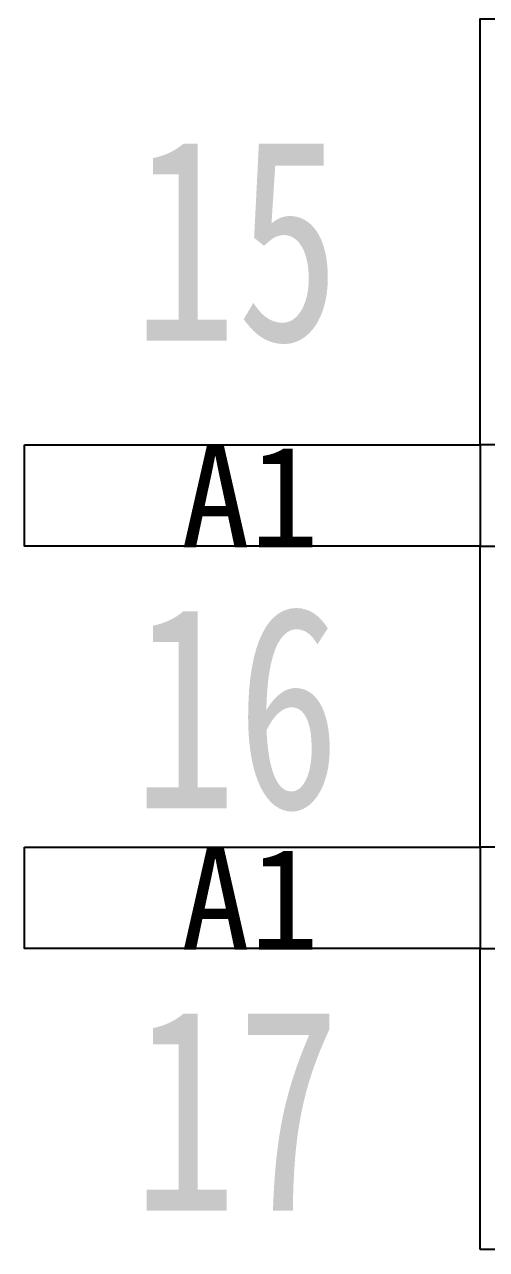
# Model space of a CAD drawing. Extents: x 9732137 to 18866768, y -962146 to 246094.
# Drawn here: x 9732137 to 9777696, y -648106 to -527251 of the extents above; entities that cross this region are included whole.
import ezdxf
from ezdxf.enums import TextEntityAlignment as Align

# ---------------------------------------------------------------- set-up
doc = ezdxf.new("R2010")
doc.units = 0
doc.header["$LTSCALE"] = 1000
for name, color, linetype in [('BORDER', 7, 'CONTINUOUS'), ('S_BEAMDIMLOCAL', 7, 'CONTINUOUS'), ('SIGN', 4, 'CONTINUOUS'), ('柱', 2, 'CONTINUOUS')]:
    doc.layers.add(name, color=color, linetype=linetype)
doc.styles.add('黑体', font='simhei.ttf')

msp = doc.modelspace()

# ---------------------------------------------------------------- linework, layer by layer
at = {"layer": 'BORDER'}
for points in [[(9777056.8, -568706.3), (9777056.8, -526706.3), (9836456.8, -526706.3), (9836456.8, -568706.3)], [(9777056.8, -608406.3), (9777056.8, -578706.3), (9819106.8, -578706.3), (9819106.8, -608406.3)], [(9777056.8, -648106.3), (9777056.8, -618406.3), (9819106.8, -618406.3), (9819106.8, -648106.3)]]:
    msp.add_lwpolyline(points, close=True, dxfattribs=at)
at = {"layer": '柱'}
for points in [[(9732136.8, -568706.3), (9777056.8, -568706.3), (9777056.8, -578706.3), (9732136.8, -578706.3)], [(9732136.8, -608406.3), (9777056.8, -608406.3), (9777056.8, -618406.3), (9732136.8, -618406.3)]]:
    msp.add_lwpolyline(points, close=True, dxfattribs=at)

# ---------------------------------------------------------------- texts
at = {"layer": 'S_BEAMDIMLOCAL', "color": 4, "style": '黑体'}
for p in [(9754364, -578820.2), (9754364, -618520.2)]:
    msp.add_text('A1', height=10000, dxfattribs=at).set_placement(p, align=Align.CENTER)
at = {"layer": 'SIGN', "color": 2, "style": '黑体', "width": 0.75}
for s, p in [('15', (9753066.9, -558446.8)), ('16', (9753066.9, -604575.8)), ('17', (9753066.9, -644275.8))]:
    msp.add_text(s, height=20000, dxfattribs=at).set_placement(p, align=Align.CENTER)

doc.saveas('drawing.dxf')
